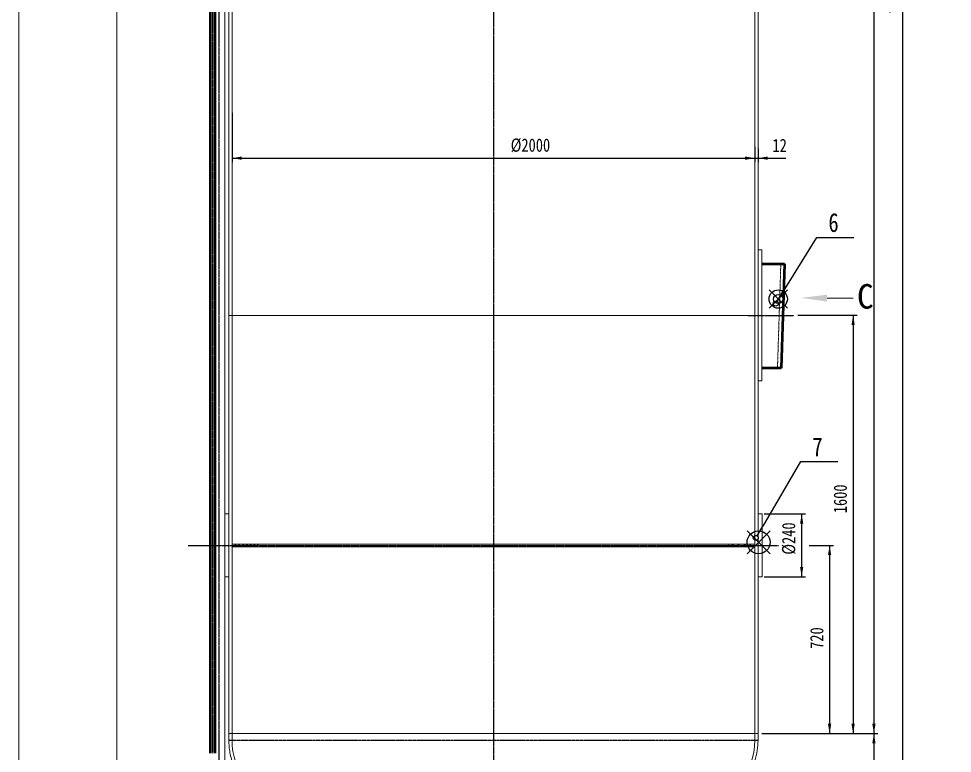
# Model space of a CAD drawing. Header units: millimetres. Extents: x 1505 to 130937, y -44938 to 37032.
# Drawn here: x 73366 to 76937, y 2573 to 5384 of the extents above; entities that cross this region are included whole.
import ezdxf

# ---------------------------------------------------------------- set-up
doc = ezdxf.new("R2010")
doc.units = ezdxf.units.MM
for name, pattern in [('ACAD_ISO02W100_1_1', [12, 1, -1, 1, -1, 1, -1, 1, -1, 1, -1, 1, -1]), ('ACISOTGB', [16, 11, -1, 1, -1, 1, -1]), ('AM_ISO08W050', [16, 13, -1, 1, -1])]:
    doc.linetypes.add(name, pattern=pattern)
for name, color, linetype, lineweight in [('1轮廓实线层', 7, 'Continuous', 18), ('4虚线层', 6, 'ACAD_ISO02W100_1_1', 18), ('6文字层', 3, 'Continuous', 18), ('AM_0', 7, 'Continuous', 50), ('AM_1', 3, 'ACISOTGB', 25), ('AM_12', 7, 'Continuous', 50), ('AM_5', 3, 'Continuous', 25), ('AM_7', 4, 'AM_ISO08W050', 25), ('AM_8', 1, 'Continuous', 25), ('AM_PAREF', 4, 'Continuous', 25), ('CDRAFT0', 7, 'Continuous', 18), ('TILE1', 5, 'Continuous', 18)]:
    doc.layers.add(name, color=color, linetype=linetype, lineweight=lineweight)
doc.styles.add('ACANSTS', font='')
doc.styles.get("Standard").update_dxf_attribs({"font": 'txt', "width": 0.8})
doc.styles.get('ACANSTS').set_extended_font_data('宋体')
doc.dimstyles.new('AM_GB$0', dxfattribs={"dimtxt": 3.371484, "dimasz": 2.5, "dimexe": 1, "dimexo": 1, "dimgap": 2.088633, "dimtad": 1, "dimdsep": 46, "dimtxsty": 'Standard', "dimblk": 'NONE', "dimcen": 0, "dimdle": 5, "dimclrd": 256, "dimclre": 256, "dimclrt": 2, "dimadec": 0, "dimazin": 2, "dimtfac": 0.707107, "dimtdec": 3, "dimtmove": 2, "dimatfit": 3, "dimfxl": 1, "dimfrac": 2, "dimtolj": 1, "dimlwd": 18, "dimarcsym": 0})

# ---------------------------------------------------------------- blocks, each defined once
blk = doc.blocks.new('*X742')
at = {"layer": 'CDRAFT0'}
blk.add_lwpolyline([(375, 150), (375, 12465), (8760, 12465), (8760, 150), (375, 150)], dxfattribs=at)
at = {"layer": 'TILE1'}
blk.add_line((0, 0), (0, 12615), dxfattribs=at)
blk = doc.blocks.new('*X744')
at = {"layer": 'AM_5'}
for points in [[(76636.8, 8634.1), (76643, 8596.6), (76630.5, 8596.6)], [(76636.8, 2649.1), (76643, 2686.6), (76630.5, 2686.6)]]:
    blk.add_hatch(color=256, dxfattribs=at).paths.add_polyline_path(points, flags=0)
for p, q in [((76196.5, 8634.1), (76651.8, 8634.1)), ((76636.8, 8634.1), (76636.8, 2649.1)), ((76210.5, 2649.1), (76651.8, 2649.1))]:
    blk.add_line(p, q, dxfattribs=at)
at = {"layer": 'AM_5', "color": 2, "insert": (76588, 5496.8), "char_height": 50.57, "width": 153, "attachment_point": 5, "rotation": 90, "line_spacing_factor": 1.37}
blk.add_mtext('5985', dxfattribs=at)
blk = doc.blocks.new('_NONE')
blk = doc.blocks.new('*X746')
at = {"layer": 'AM_5'}
for points in [[(76746.7, 9173.1), (76753, 9135.6), (76740.5, 9135.6)], [(76746.7, 2112.1), (76753, 2149.6), (76740.5, 2149.6)]]:
    blk.add_hatch(color=256, dxfattribs=at).paths.add_polyline_path(points, flags=0)
for p, q in [((75196.5, 9173.1), (76761.7, 9173.1)), ((76746.7, 9173.1), (76746.7, 2112.1)), ((75196.5, 2112.1), (76761.7, 2112.1))]:
    blk.add_line(p, q, dxfattribs=at)
at = {"layer": 'AM_5', "color": 2, "insert": (76698, 5485.3), "char_height": 50.57, "width": 281.404, "attachment_point": 5, "rotation": 90, "line_spacing_factor": 1.37}
blk.add_mtext('～7060', dxfattribs=at)
blk = doc.blocks.new('*X747')
at = {"layer": 'AM_5'}
for points in [[(76467.3, 3369.1), (76473.5, 3331.6), (76461, 3331.6)], [(76467.3, 2649.1), (76473.5, 2686.6), (76461, 2686.6)]]:
    blk.add_hatch(color=256, dxfattribs=at).paths.add_polyline_path(points, flags=0)
for p, q in [((76389.2, 3369.1), (76482.3, 3369.1)), ((76467.3, 3369.1), (76467.3, 2649.1)), ((76208.5, 2649.1), (76482.3, 2649.1))]:
    blk.add_line(p, q, dxfattribs=at)
at = {"layer": 'AM_5', "color": 2, "insert": (76418.5, 3014.3), "char_height": 50.57, "width": 112.5, "attachment_point": 5, "rotation": 90, "line_spacing_factor": 1.37}
blk.add_mtext('720', dxfattribs=at)
blk = doc.blocks.new('*X748')
at = {"layer": 'AM_5'}
for points in [[(76360.4, 3489.1), (76366.6, 3451.6), (76354.1, 3451.6)], [(76360.4, 3249.1), (76366.6, 3286.6), (76354.1, 3286.6)]]:
    blk.add_hatch(color=256, dxfattribs=at).paths.add_polyline_path(points, flags=0)
for p, q in [((76217.5, 3489.1), (76375.4, 3489.1)), ((76360.4, 3489.1), (76360.4, 3249.1)), ((76217.5, 3249.1), (76375.4, 3249.1))]:
    blk.add_line(p, q, dxfattribs=at)
at = {"layer": 'AM_5', "color": 2, "insert": (76311.6, 3395.2), "char_height": 50.57, "width": 213, "attachment_point": 5, "rotation": 90, "line_spacing_factor": 1.37}
blk.add_mtext('%%C240', dxfattribs=at)
blk = doc.blocks.new('*X752')
at = {"layer": 'AM_5'}
for points in [[(74181.5, 4850.5), (74219, 4856.7), (74219, 4844.2)], [(76181.5, 4850.5), (76144, 4856.7), (76144, 4844.2)]]:
    blk.add_hatch(color=256, dxfattribs=at).paths.add_polyline_path(points, flags=0)
for p, q in [((74181.5, 5024.4), (74181.5, 4835.5)), ((76181.5, 4894), (76181.5, 4835.5)), ((74181.5, 4850.5), (76181.5, 4850.5))]:
    blk.add_line(p, q, dxfattribs=at)
at = {"layer": 'AM_5', "color": 2, "insert": (75323, 4899.2), "char_height": 50.57, "width": 267, "attachment_point": 5, "line_spacing_factor": 1.37}
blk.add_mtext('%%C2000', dxfattribs=at)
blk = doc.blocks.new('*X753')
at = {"layer": 'AM_5'}
for points in [[(76181.5, 4850.4), (76144, 4856.6), (76144, 4844.1)], [(76193.5, 4850.4), (76231, 4856.6), (76231, 4844.1)]]:
    blk.add_hatch(color=256, dxfattribs=at).paths.add_polyline_path(points, flags=0)
for p, q in [((76193.5, 4886.9), (76193.5, 4835.4)), ((76106.5, 4850.4), (76300.1, 4850.4))]:
    blk.add_line(p, q, dxfattribs=at)
at = {"layer": 'AM_5', "color": 2, "insert": (76276.1, 4899.1), "char_height": 50.57, "width": 105, "attachment_point": 5, "line_spacing_factor": 1.37}
blk.add_mtext('12', dxfattribs=at)
blk = doc.blocks.new('*X775')
at = {"layer": 'AM_PAREF'}
for p, q in [((76151.8, 3337.2), (76239.3, 3424.7)), ((76151.8, 3424.7), (76239.3, 3337.2))]:
    blk.add_line(p, q, dxfattribs=at)
blk.add_circle((76195.5, 3380.9), 43.8, dxfattribs=at)
blk = doc.blocks.new('*X811')
at = {"layer": 'AM_PAREF'}
for p, q in [((76235.7, 4276.3), (76305.7, 4346.3)), ((76235.7, 4346.3), (76305.7, 4276.3))]:
    blk.add_line(p, q, dxfattribs=at)
for radius in [35, 17.5]:
    blk.add_circle((76270.7, 4311.3), radius, dxfattribs=at)
blk = doc.blocks.new('*X824')
at = {"layer": 'AM_5'}
for points in [[(76557.2, 4249.1), (76563.4, 4211.6), (76550.9, 4211.6)], [(76557.2, 2649.1), (76563.4, 2686.6), (76550.9, 2686.6)]]:
    blk.add_hatch(color=256, dxfattribs=at).paths.add_polyline_path(points, flags=0)
for p, q in [((76345.6, 4249.1), (76572.2, 4249.1)), ((76557.2, 4249.1), (76557.2, 2649.1)), ((76210.5, 2649.1), (76572.2, 2649.1))]:
    blk.add_line(p, q, dxfattribs=at)
at = {"layer": 'AM_5', "color": 2, "insert": (76508.4, 3547.1), "char_height": 50.57, "width": 144, "attachment_point": 5, "rotation": 90, "line_spacing_factor": 1.37}
blk.add_mtext('1600', dxfattribs=at)
blk = doc.blocks.new('*X825')
at = {"layer": 'AM_5'}
for points in [[(76636.8, 2649.1), (76643, 2611.6), (76630.5, 2611.6)], [(76636.8, 2124.1), (76643, 2161.6), (76630.5, 2161.6)]]:
    blk.add_hatch(color=256, dxfattribs=at).paths.add_polyline_path(points, flags=0)
for p, q in [((76208.5, 2649.1), (76651.8, 2649.1)), ((76636.8, 2649.1), (76636.8, 2124.1)), ((75196.5, 2124.1), (76651.8, 2124.1))]:
    blk.add_line(p, q, dxfattribs=at)
at = {"layer": 'AM_5', "color": 2, "insert": (76588, 2406.7), "char_height": 50.57, "width": 112.5, "attachment_point": 5, "rotation": 90, "line_spacing_factor": 1.37}
blk.add_mtext('525', dxfattribs=at)
blk = doc.blocks.new('*X847')
at = {"layer": 'AM_8'}
for p, q in [((74181.5, 3371.8), (74183.7, 3374.1)), ((74187.9, 3364.1), (74197.9, 3374.1)), ((74202, 3364.1), (74212, 3374.1)), ((74216.2, 3364.1), (74226.2, 3374.1)), ((74230.3, 3364.1), (74240.3, 3374.1)), ((74244.4, 3364.1), (74254.4, 3374.1)), ((74258.6, 3364.1), (74268.6, 3374.1)), ((74272.7, 3364.1), (74281.5, 3372.8))]:
    blk.add_line(p, q, dxfattribs=at)
blk = doc.blocks.new('*X848')
at = {"layer": 'AM_8'}
for p, q in [((76088.6, 3364.1), (76098.6, 3374.1)), ((76111.2, 3364.1), (76121.2, 3374.1)), ((76133.8, 3364.1), (76143.8, 3374.1)), ((76156.5, 3364.1), (76166.5, 3374.1)), ((76179.1, 3364.1), (76181.5, 3366.5))]:
    blk.add_line(p, q, dxfattribs=at)
blk = doc.blocks.new('*X950')
at = {"layer": 'AM_5', "color": 3}
for p, q in [((76416.7, 4547.1), (76288.8, 4338.5)), ((76416.7, 4547.1), (76560.5, 4547.1)), ((76266.2, 4301.8), (76288.8, 4338.5))]:
    blk.add_line(p, q, dxfattribs=at)
blk.add_circle((76261.3, 4293.8), 9.38, dxfattribs=at)
at = {"layer": 'AM_5', "color": 2, "insert": (76462.7, 4566.8), "char_height": 72.2, "width": 42.857, "attachment_point": 7, "line_spacing_factor": 1.37}
blk.add_mtext('6', dxfattribs=at)
blk = doc.blocks.new('*X951')
at = {"layer": 'AM_5', "color": 3}
for p, q in [((76355.4, 3689.4), (76211.3, 3443)), ((76355.4, 3689.4), (76499.2, 3689.4)), ((76189.6, 3405.8), (76211.3, 3443))]:
    blk.add_line(p, q, dxfattribs=at)
blk.add_circle((76184.8, 3397.7), 9.38, dxfattribs=at)
at = {"layer": 'AM_5', "color": 2, "insert": (76401.1, 3709.1), "char_height": 72.2, "width": 45, "attachment_point": 7, "line_spacing_factor": 1.37}
blk.add_mtext('7', dxfattribs=at)

msp = doc.modelspace()

# ---------------------------------------------------------------- hatches: boundary and pattern name
at = {"layer": '6文字层'}
msp.add_hatch(color=256, dxfattribs=at).paths.add_polyline_path([(76457.77835, 4328.00536), (76357.65879, 4315.78256), (76357.65879, 4315.78256), (76457.53035, 4301.67602)], flags=0)

# ---------------------------------------------------------------- linework, layer by layer
at = {"layer": '1轮廓实线层'}
for p, q in [((76181.51679, 8659.06405), (76181.51679, 2624.06405)), ((76193.51679, 8659.06405), (76193.51679, 2624.06405)), ((74154.01679, 8513.06405), (74154.01679, 2488.33614)), ((74169.51679, 8513.06405), (74169.51679, 2624.06405)), ((74181.51679, 8513.06405), (74181.51679, 2624.06405)), ((76193.51679, 4499.06405), (76207.51679, 4499.06405)), ((76207.51679, 4499.06405), (76207.51679, 3999.06405)), ((74169.51679, 4249.06405), (76193.51679, 4249.06405)), ((76193.51679, 3999.06405), (76207.51679, 3999.06405)), ((74153.51679, 3489.06405), (74153.51679, 3249.06405)), ((76209.51679, 3489.06405), (76209.51679, 3249.06405)), ((74181.51679, 3374.06405), (76181.51679, 3374.06405)), ((74181.51679, 3364.06405), (76181.51679, 3364.06405)), ((74281.51679, 3374.06405), (74281.51679, 3364.06405)), ((76081.51679, 3374.06405), (76081.51679, 3364.06405)), ((74169.51679, 2649.06405), (76193.51679, 2649.06405)), ((74181.51679, 2624.06405), (74181.51679, 2649.06405)), ((74181.51679, 2624.06405), (74181.51679, 2641.56405)), ((74181.51679, 2624.06405), (74181.51679, 2641.56405))]:
    msp.add_line(p, q, dxfattribs=at)
for start_param, end_param in [(3.1415926536, 4.4822575207), (4.8024593849, 6.2831853072)]:
    msp.add_ellipse((75181.51679, 2624.06405), major_axis=(1000, 0), ratio=0.5, start_param=start_param, end_param=end_param, dxfattribs=at)
for points, knots in [([(74951.93674, 2125.33664), (74921.69145, 2128.88109), (74891.76977, 2133.12626), (74824.40499, 2144.39363), (74787.25626, 2151.86268), (74714.96481, 2168.96268), (74679.82233, 2178.59355), (74612.0316, 2199.88926), (74579.38355, 2211.55399), (74517.03411, 2236.76488), (74487.33286, 2250.3109), (74431.28817, 2279.11128), (74404.94478, 2294.36548), (74355.98233, 2326.3932), (74333.36317, 2343.16663), (74292.17151, 2378.03209), (74273.59874, 2396.12429), (74240.78357, 2433.41476), (74226.54098, 2452.61377), (74202.63976, 2491.88108), (74192.98184, 2511.95058), (74179.71595, 2549.16895), (74175.35397, 2566.22648), (74170.574, 2596.90121), (74169.51679, 2610.48254), (74169.51679, 2624.06405)], [0, 0, 0, 0, 69.106844409, 69.106844409, 157.9620137557, 157.9620137557, 246.8171831024, 246.8171831024, 335.6723524491, 335.6723524491, 424.5275217957, 424.5275217957, 513.3826911424, 513.3826911424, 602.2378604891, 602.2378604891, 691.0930298357, 691.0930298357, 779.9481991824, 779.9481991824, 868.8033685291, 868.8033685291, 942.3904571727, 942.3904571727, 1000.4167590584, 1000.4167590584, 1000.4167590584, 1000.4167590584]), ([(76193.51679, 2624.06405), (76193.51679, 2610.86757), (76192.51873, 2597.67126), (76188.539, 2571.38384), (76185.55752, 2558.29298), (76177.64583, 2532.31303), (76172.71585, 2519.42398), (76157.57106, 2486.58903), (76145.94734, 2466.85566), (76118.21929, 2428.36499), (76102.11517, 2409.60658), (76065.69283, 2373.28835), (76045.37432, 2355.72808), (76000.82205, 2322.01222), (75976.58807, 2305.85661), (75924.54513, 2275.14592), (75896.73614, 2260.59097), (75837.9285, 2233.26442), (75806.92996, 2220.49299), (75742.1722, 2196.89848), (75708.41316, 2186.07554), (75638.60263, 2166.52065), (75602.55136, 2157.78882), (75528.65768, 2142.53279), (75490.81551, 2136.00867), (75413.8674, 2125.25601), (75374.76171, 2121.02751), (75314.50594, 2116.36756), (75293.61529, 2115.08618), (75272.66569, 2114.13318)], [0, 0, 0, 0, 58.1565517691, 58.1565517691, 116.3131035382, 116.3131035382, 174.4696553073, 174.4696553073, 266.1226366595, 266.1226366595, 357.7756180117, 357.7756180117, 449.4285993639, 449.4285993639, 541.0815807162, 541.0815807162, 632.7345620684, 632.7345620684, 724.3875434206, 724.3875434206, 816.0405247729, 816.0405247729, 907.6935061251, 907.6935061251, 999.3464874773, 999.3464874773, 1090.9994688295, 1090.9994688295, 1139.2848111748, 1139.2848111748, 1139.2848111748, 1139.2848111748])]:
    msp.add_open_spline(points, degree=3, knots=knots, dxfattribs=at)
at = {"layer": '4虚线层', "linetype": 'ACAD_ISO02W100_1_1', "lineweight": 18}
msp.add_line((76280.70571, 4446.56405), (76267.90615, 4046.56405), dxfattribs=at)
at = {"layer": '6文字层'}
msp.add_line((76557.64992, 4314.84069), (76457.65435, 4314.84069), dxfattribs=at)
at = {"layer": 'AM_0'}
for p, q in [((74097.51679, 8479.12659), (74097.51679, 2573.4278)), ((74115.51679, 8479.12659), (74115.51679, 2573.4278)), ((76207.51679, 4446.56405), (76294.71287, 4446.56405)), ((76294.69854, 4446.1163), (76281.91331, 4046.56405)), ((76282.07331, 4046.56405), (76207.51679, 4046.56405)), ((76282.07331, 4046.56405), (76227.51679, 4046.56405))]:
    msp.add_line(p, q, dxfattribs=at)
at = {"layer": 'AM_1', "linetype": 'ACISOTGB', "lineweight": 25}
msp.add_line((74169.51679, 2624.06405), (76193.51679, 2624.06405), dxfattribs=at)
at = {"layer": 'AM_7', "linetype": 'AM_ISO08W050', "lineweight": 25}
for p, q in [((75181.51679, 9270.08855), (75181.51679, 1888.69903)), ((75181.51679, 9270.08855), (75181.51679, 1888.69903)), ((74131.51679, 8840.33309), (74131.51679, 2479.52251)), ((74106.51679, 8479.12659), (74106.51679, 2573.4278)), ((76155.88804, 4249.06405), (76330.64174, 4249.06405)), ((74013.51679, 3369.06405), (76272.17976, 3369.06405))]:
    msp.add_line(p, q, dxfattribs=at)
at = {"layer": 'CDRAFT0'}
for p, q in [((74167.51679, 3489.06405), (74153.51679, 3489.06405)), ((76195.51679, 3489.06405), (76209.51679, 3489.06405)), ((74167.51679, 3249.06405), (74153.51679, 3249.06405)), ((76195.51679, 3249.06405), (76209.51679, 3249.06405))]:
    msp.add_line(p, q, dxfattribs=at)

# ---------------------------------------------------------------- block references
at = {"layer": 'AM_0', "linetype": 'Continuous', "lineweight": 18}
msp.add_blockref('*X742', (73365.54772, -2571.19259), dxfattribs=at)
at = {"layer": 'AM_12'}
for name in ['*X811', '*X775']:
    msp.add_blockref(name, (0, 0), dxfattribs=at)
at = {"layer": 'AM_5'}
for name in ['*X950', '*X951']:
    msp.add_blockref(name, (0, 0), dxfattribs=at)
at = {"layer": 'AM_8'}
for name in ['*X847', '*X848']:
    msp.add_blockref(name, (0, 0), dxfattribs=at)

# ---------------------------------------------------------------- texts
at = {"layer": '6文字层', "insert": (76603.83736, 4320.93594), "char_height": 93.74975, "width": 200.8923207, "attachment_point": 5, "style": 'ACANSTS'}
msp.add_mtext('C', dxfattribs=at)

# ---------------------------------------------------------------- dimensions: what is measured, and where the dimension line sits
at = {"layer": 'AM_5'}
for base, p1, p2, text, picture, middle in [((76746.71032, 2112.06422), (75181.51683, 9173.06383), (75181.51682, 2112.06422), '～7060', '*X746', (76746.71032, 5485.29144)), ((76360.35602, 3249.06405), (76202.51679, 3489.06405), (76202.51679, 3249.06405), '%%C240', '*X748', (76360.35602, 3395.19461))]:
    dim = msp.add_linear_dim(base=base, p1=p1, p2=p2, angle=90, text=text, dimstyle='AM_GB$0', override={"dimscale": 15, "dimsah": 1, "dimtfill": 1}, dxfattribs=at)
    dim.commit()
    dim.dimension.update_dxf_attribs({"geometry": picture, "text_midpoint": middle, "dimtype": 160})
for base, p1, p2, picture, middle in [((76636.76636, 2649.06405), (76181.51679, 8634.06405), (76195.51679, 2649.06405), '*X744', (76636.76636, 5496.82488)), ((76557.16679, 2649.06405), (76330.64174, 4249.06405), (76195.51679, 2649.06405), '*X824', (76557.16679, 3547.05337)), ((76467.28196, 2649.06405), (76374.16197, 3369.06405), (76193.51679, 2649.06405), '*X747', (76467.28196, 3014.27919)), ((76636.76636, 2124.06405), (76193.51679, 2649.06405), (75181.51679, 2124.06405), '*X825', (76636.76636, 2406.65284))]:
    dim = msp.add_linear_dim(base=base, p1=p1, p2=p2, angle=90, dimstyle='AM_GB$0', override={"dimscale": 15, "dimsah": 1, "dimtfill": 1, "dimtzin": 8}, dxfattribs=at)
    dim.commit()
    dim.dimension.update_dxf_attribs({"geometry": picture, "text_midpoint": middle, "dimtype": 160})
for base, p1, p2, text, picture, middle in [((76181.51679, 4850.45697), (74181.51679, 5039.43423), (76181.51679, 4908.95632), '%%C2000', '*X752', (75323.00516, 4850.45697)), ((76193.51679, 4850.35421), (76181.51679, 4850.35421), (76193.51679, 4901.88263), '12', '*X753', (76276.01679, 4850.35421))]:
    dim = msp.add_linear_dim(base=base, p1=p1, p2=p2, text=text, dimstyle='AM_GB$0', override={"dimscale": 15, "dimsah": 1, "dimtfill": 1}, dxfattribs=at)
    dim.commit()
    dim.dimension.update_dxf_attribs({"geometry": picture, "text_midpoint": middle, "dimtype": 160})

doc.saveas('drawing.dxf')
